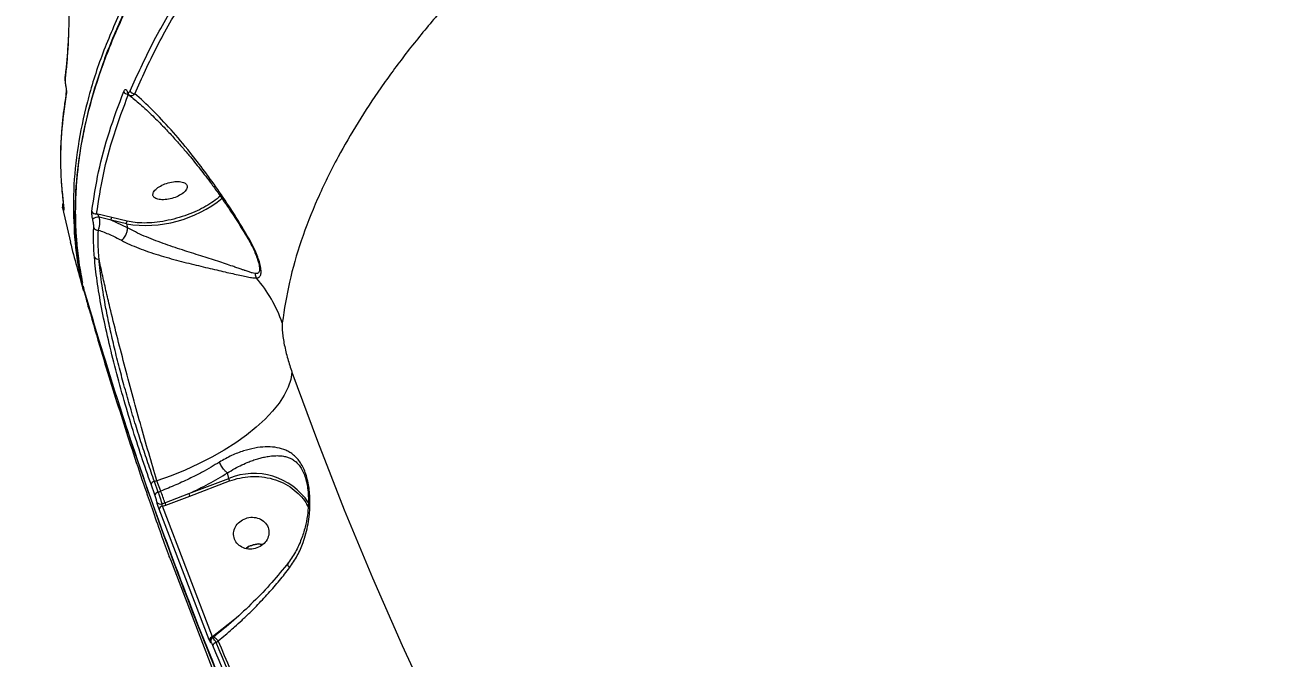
# Model space of a CAD drawing. Header units: millimetres. Extents: x -7083 to 7374, y -8368 to 7509.
# Drawn here: x 1066.9 to 1382.3, y -2045.5 to -1885 of the extents above; entities that cross this region are included whole.
import ezdxf

# ---------------------------------------------------------------- set-up
doc = ezdxf.new("R2010")
doc.units = ezdxf.units.MM
for name, color, linetype in [('DIKOM_ОБЪЕКТ', 7, 'Continuous'), ('DIKOM_РАЗМЕР_ЗОНА', 7, 'Continuous'), ('DIKOM_РАЗМЕР_ОБЪЕКТА', 7, 'Continuous')]:
    doc.layers.add(name, color=color, linetype=linetype)
doc.styles.add('style1', font='arial.ttf', dxfattribs={"width": 0.8})
doc.dimstyles.new('1-50', dxfattribs={"dimtxt": 300, "dimasz": 200, "dimexe": 100, "dimexo": 0, "dimgap": 100, "dimtad": 1, "dimtxsty": 'style1', "dimcen": 200, "dimclrd": 7, "dimclre": 7, "dimclrt": 7, "dimadec": 1, "dimazin": 2, "dimtfac": 1, "dimtmove": 0, "dimatfit": 2, "dimfxl": 0, "dimlwd": 25, "dimlwe": 18, "dimarcsym": 0})

# ---------------------------------------------------------------- blocks, each defined once
blk = doc.blocks.new('*D10')
at = {"layer": 'Defpoints', "color": 0, "transparency": 16777216}
for p in [(-5583.43, 647.96), (4593.55, 648.92), (4593.55, -5902.54)]:
    blk.add_point(p, dxfattribs=at)
at = {"layer": 'DIKOM_РАЗМЕР_ОБЪЕКТА', "color": 7, "lineweight": 18, "transparency": 16777216}
for p, q in [((-5583.43, 647.96), (-5583.43, -6002.54)), ((4593.55, 648.92), (4593.55, -6002.54))]:
    blk.add_line(p, q, dxfattribs=at)
at = {"layer": 'DIKOM_РАЗМЕР_ОБЪЕКТА', "color": 7, "lineweight": 25, "transparency": 16777216}
blk.add_line((-5383.43, -5902.54), (4393.55, -5902.54), dxfattribs=at)
at = {"layer": 'DIKOM_РАЗМЕР_ОБЪЕКТА', "color": 7, "transparency": 16777216}
for points in [[(-5383.43, -5869.2), (-5383.43, -5935.87), (-5583.43, -5902.54)], [(4393.55, -5869.2), (4393.55, -5935.87), (4593.55, -5902.54)]]:
    blk.add_solid(points, dxfattribs=at)
at = {"layer": 'DIKOM_РАЗМЕР_ОБЪЕКТА', "color": 7, "transparency": 16777216, "insert": (-226.13, -5649.37), "char_height": 300, "attachment_point": 5, "style": 'style1'}
blk.add_mtext('10150', dxfattribs=at)
blk = doc.blocks.new('*D11')
at = {"layer": 'Defpoints', "color": 0, "transparency": 16777216}
for p in [(-321.71, 5509.06), (-348.71, -4811.52), (5568.58, -4811.52)]:
    blk.add_point(p, dxfattribs=at)
at = {"layer": 'DIKOM_РАЗМЕР_ОБЪЕКТА', "color": 7, "lineweight": 18, "transparency": 16777216}
for p, q in [((-321.71, 5509.06), (5668.58, 5509.06)), ((-348.71, -4811.52), (5668.58, -4811.52))]:
    blk.add_line(p, q, dxfattribs=at)
at = {"layer": 'DIKOM_РАЗМЕР_ОБЪЕКТА', "color": 7, "lineweight": 25, "transparency": 16777216}
blk.add_line((5568.58, 5309.06), (5568.58, -4611.52), dxfattribs=at)
at = {"layer": 'DIKOM_РАЗМЕР_ОБЪЕКТА', "color": 7, "transparency": 16777216}
for points in [[(5535.25, 5309.06), (5601.91, 5309.06), (5568.58, 5509.06)], [(5535.25, -4611.52), (5601.91, -4611.52), (5568.58, -4811.52)]]:
    blk.add_solid(points, dxfattribs=at)
at = {"layer": 'DIKOM_РАЗМЕР_ОБЪЕКТА', "color": 7, "transparency": 16777216, "insert": (5315.31, 775.23), "char_height": 300, "attachment_point": 5, "rotation": 90, "style": 'style1'}
blk.add_mtext('10300', dxfattribs=at)
blk = doc.blocks.new('*D12')
at = {"layer": 'Defpoints', "color": 0, "transparency": 16777216}
for p in [(-621.71, 7509.06), (-373.6, -6811.53), (7273.89, -6811.53)]:
    blk.add_point(p, dxfattribs=at)
at = {"layer": 'DIKOM_РАЗМЕР_ЗОНА', "color": 7, "lineweight": 18, "transparency": 16777216}
for p, q in [((-621.71, 7509.06), (7373.89, 7509.06)), ((-373.6, -6811.53), (7373.89, -6811.53))]:
    blk.add_line(p, q, dxfattribs=at)
at = {"layer": 'DIKOM_РАЗМЕР_ЗОНА', "color": 7, "lineweight": 25, "transparency": 16777216}
blk.add_line((7273.89, 7309.06), (7273.89, -6611.53), dxfattribs=at)
at = {"layer": 'DIKOM_РАЗМЕР_ЗОНА', "color": 7, "transparency": 16777216}
for points in [[(7240.56, 7309.06), (7307.22, 7309.06), (7273.89, 7509.06)], [(7240.56, -6611.53), (7307.22, -6611.53), (7273.89, -6811.53)]]:
    blk.add_solid(points, dxfattribs=at)
at = {"layer": 'DIKOM_РАЗМЕР_ЗОНА', "color": 7, "transparency": 16777216, "insert": (7020.62, 1288.25), "char_height": 300, "attachment_point": 5, "rotation": 90, "style": 'style1'}
blk.add_mtext('14300', dxfattribs=at)
blk = doc.blocks.new('*D13')
at = {"layer": 'Defpoints', "color": 0, "transparency": 16777216}
for p in [(6593.53, 996.24), (-7083.43, 647.96), (6593.53, -8268.31)]:
    blk.add_point(p, dxfattribs=at)
at = {"layer": 'DIKOM_РАЗМЕР_ЗОНА', "color": 7, "lineweight": 18, "transparency": 16777216}
for p, q in [((6593.53, 996.24), (6593.53, -8368.31)), ((-7083.43, 647.96), (-7083.43, -8368.31))]:
    blk.add_line(p, q, dxfattribs=at)
at = {"layer": 'DIKOM_РАЗМЕР_ЗОНА', "color": 7, "lineweight": 25, "transparency": 16777216}
blk.add_line((-6883.43, -8268.31), (6393.53, -8268.31), dxfattribs=at)
at = {"layer": 'DIKOM_РАЗМЕР_ЗОНА', "color": 7, "transparency": 16777216}
for points in [[(-6883.43, -8234.97), (-6883.43, -8301.64), (-7083.43, -8268.31)], [(6393.53, -8234.97), (6393.53, -8301.64), (6593.53, -8268.31)]]:
    blk.add_solid(points, dxfattribs=at)
at = {"layer": 'DIKOM_РАЗМЕР_ЗОНА', "color": 7, "transparency": 16777216, "insert": (322.1, -8015.03), "char_height": 300, "attachment_point": 5, "style": 'style1'}
blk.add_mtext('13650', dxfattribs=at)

msp = doc.modelspace()

# ---------------------------------------------------------------- linework, layer by layer
at = {"layer": 'DIKOM_ОБЪЕКТ', "color": 7, "linetype": 'Continuous', "lineweight": 15}
for p, q in [((1077.927, -1887.526), (1077.8, -1890.384)), ((1076.475, -1931.413), (1078.453, -1940.11)), ((1076.512, -1931.293), (1076.7, -1932.197)), ((1076.732, -1931.311), (1076.745, -1931.332)), ((1088.949, -1933.828), (1085.082, -1932.892)), ((1088.732, -1934.499), (1085.762, -1933.723)), ((1092.905, -1936.465), (1088.732, -1934.499)), ((1092.616, -1935.463), (1088.732, -1934.499)), ((1092.834, -1934.792), (1088.949, -1933.828)), ((1092.616, -1935.463), (1092.905, -1936.465)), ((1092.905, -1936.469), (1092.905, -1936.465)), ((1125.959, -1944.881), (1126.075, -1945.203)), ((1081.673, -1951.25), (1081.879, -1952.055)), ((1083.232, -1956.911), (1081.897, -1952.423)), ((1082.894, -1956.289), (1083.072, -1956.956)), ((1118.242, -1998.595), (1118.24, -1998.593)), ((1118.557, -1999.998), (1118.242, -1998.595)), ((1099.84, -2004.176), (1098.873, -2001.481)), ((1100.363, -2000.572), (1099.726, -2000.747)), ((1100.693, -2003.44), (1099.726, -2000.747)), ((1101.309, -2003.206), (1100.363, -2000.572)), ((1108.442, -2003.842), (1118.557, -1999.998)), ((1108.665, -2004.475), (1118.78, -2000.63)), ((1100.693, -2003.44), (1101.309, -2003.206)), ((1102.371, -2006.156), (1108.442, -2003.842)), ((1102.584, -2006.746), (1108.665, -2004.475)), ((1113.63, -2040.899), (1100.902, -2007.802)), ((1101.645, -2006.432), (1102.371, -2006.156)), ((1101.753, -2007.062), (1102.584, -2006.746)), ((1114.471, -2040.131), (1101.753, -2007.062)), ((1102.228, -2016.437), (1103.195, -2019.133)), ((1122.95, -2017.772), (1123.548, -2017.274)), ((1123.548, -2017.274), (1122.95, -2017.772)), ((1103.763, -2020.559), (1116.492, -2053.656)), ((1119.563, -2036.101), (1114.471, -2040.131)), ((1120.119, -2035.666), (1119.563, -2036.101)), ((1114.606, -2040.282), (1114.406, -2040.439)), ((1114.425, -2040.411), (1114.471, -2040.131)), ((1114.434, -2040.417), (1114.425, -2040.411)), ((1115.361, -2041.576), (1115.9, -2041.155))]:
    msp.add_line(p, q, dxfattribs=at)
at = {"layer": 'DIKOM_ОБЪЕКТ', "color": 7, "linetype": 'Continuous', "lineweight": 15, "flags": 128}
for points in [[(1077.107, -1898.374), (1077.079, -1898.216), (1077.085, -1898.07)], [(1077.257, -1900.507), (1077.26, -1900.587), (1077.268, -1900.598)], [(1077.395, -1902.579), (1077.367, -1902.41), (1077.377, -1902.242)], [(1076.475, -1931.413), (1076.448, -1931.246), (1076.447, -1931.221)], [(1076.732, -1931.311), (1076.733, -1931.345), (1076.76, -1931.516)], [(1134.547, -1973.035), (1134.248, -1974.903), (1133.604, -1976.845), (1132.621, -1978.843), (1131.308, -1980.88), (1129.677, -1982.936), (1127.742, -1984.992), (1125.522, -1987.031), (1123.037, -1989.033), (1120.309, -1990.98), (1117.363, -1992.855), (1114.226, -1994.64), (1110.927, -1996.319), (1107.496, -1997.876), (1103.964, -1999.298), (1100.363, -2000.572)], [(1134.547, -1973.035), (1141.002, -1990.544), (1147.807, -2007.93), (1154.961, -2025.189), (1162.462, -2042.315), (1170.307, -2059.302), (1178.494, -2076.145), (1187.019, -2092.839), (1195.882, -2109.379), (1205.078, -2125.758), (1214.604, -2141.972), (1224.458, -2158.016), (1234.637, -2173.885), (1245.136, -2189.573), (1255.954, -2205.075)], [(1115.9, -2041.155), (1115.629, -2040.881), (1115.373, -2040.648), (1115.142, -2040.466), (1114.941, -2040.338), (1114.777, -2040.268), (1114.655, -2040.26), (1114.603, -2040.285)]]:
    msp.add_lwpolyline(points, dxfattribs=at)
at = {"layer": 'DIKOM_ОБЪЕКТ', "color": 7, "linetype": 'Continuous', "lineweight": 15}
for centre, radius, start, end in [((1078.252, -1890.551), 0.482, 159.3911, 201.47015), ((1093.021, -1901.496), 1.114, 199.62539, 277.36982), ((1093.185, -1901.892), 0.403, 165.74293, 200.91501), ((1094.645, -1901.342), 1.119, 199.65053, 274.8501), ((1097.458, -1905.17), 30.677, 260.91833, 309.2633), ((1077.142, -1931.402), 0.538, 136.42791, 186.7729), ((1084.851, -1931.873), 1.045, 200.1955, 282.77775), ((1085.603, -1935.996), 2.278, 85.98857, 131.49263), ((1085.312, -1936.008), 1.038, 202.32495, 281.83825), ((1089.354, -1934.33), 0.645, 128.8846, 195.19519), ((1085.402, -1943.36), 1.026, 210.69656, 286.26677), ((1127.855, -1947.895), 2.652, 183.21239, 208.84833), ((1098.939, -1972.128), 35.129, 19.27233, 40.79921), ((1124.919, -2015.332), 16.601, 33.62622, 112.534), ((1099.88, -2001.789), 1.053, 98.39002, 162.98433), ((1100.85, -2004.484), 1.056, 98.56069, 163.03847), ((1101.245, -2005.523), 0.993, 208.05769, 293.78461), ((1076, -2013.989), 27.51, 16.54279, 23.07618), ((1113.139, -2002.54), 4.874, 195.49417, 203.38251), ((1101.91, -2008.101), 1.052, 98.5687, 163.47015), ((1107.645, -2004.59), 5.502, 196.54279, 203.07618), ((1114.671, -2041.195), 1.083, 100.67884, 164.13057), ((1114.813, -2041.283), 0.954, 113.96165, 189.66306), ((1114.92, -2041.296), 0.907, 178.4401, 201.11208), ((1115.57, -2042.648), 1.092, 100.98838, 163.8121)]:
    msp.add_arc(centre, radius, start, end, dxfattribs=at)
for points, knots in [([(1081.7, -1951.544), (1081.062, -1948.02), (1079.791, -1941.003), (1079.531, -1930.106), (1080.453, -1919.046), (1082.639, -1907.829), (1086.021, -1896.506), (1090.566, -1885.113), (1096.228, -1873.687), (1102.962, -1862.265), (1110.72, -1850.881), (1119.452, -1839.568), (1129.107, -1828.358), (1139.632, -1817.282), (1150.974, -1806.366), (1163.08, -1795.638), (1175.894, -1785.122), (1189.363, -1774.841), (1203.432, -1764.818), (1218.048, -1755.07), (1233.155, -1745.615), (1245.975, -1738.075), (1256.211, -1732.318), (1263.687, -1728.23), (1271.231, -1724.218), (1278.841, -1720.282), (1286.509, -1716.425), (1294.231, -1712.646), (1304.139, -1707.929), (1316.297, -1702.363), (1330.775, -1696.062), (1347.076, -1689.321), (1365.229, -1682.259), (1385.232, -1675.017), (1405.215, -1668.299), (1425.117, -1662.104), (1443.448, -1656.841), (1460.22, -1652.377), (1475.481, -1648.59), (1490.74, -1645.078), (1505.974, -1641.844), (1521.163, -1638.893), (1536.286, -1636.227), (1553.322, -1633.532), (1572.199, -1630.962), (1592.803, -1628.691), (1613.076, -1627.008), (1633.006, -1625.862), (1645.94, -1625.588), (1652.402, -1625.45)], [0, 0, 0, 0, 0.0271357, 0.0540498, 0.0807422, 0.1072129, 0.1334621, 0.1594895, 0.1852953, 0.2108795, 0.236242, 0.2613828, 0.286302, 0.3109995, 0.3354753, 0.3597295, 0.383762, 0.4075729, 0.4311621, 0.4545296, 0.4776754, 0.5005996, 0.5112386, 0.521823, 0.5323528, 0.5428281, 0.5532487, 0.5636148, 0.5739263, 0.5926881, 0.6112666, 0.6296615, 0.6544487, 0.6788949, 0.7030001, 0.7267642, 0.7501873, 0.7681706, 0.7861326, 0.8040731, 0.8219923, 0.83989, 0.8577663, 0.8756213, 0.9005809, 0.9254986, 0.9503743, 0.9752081, 1, 1, 1, 1]), ([(1652.044, -1624.969), (1650.108, -1624.998), (1646.471, -1625.054), (1641.329, -1625.187), (1636.887, -1625.331), (1633.158, -1625.475), (1630.013, -1625.612), (1623.713, -1625.911), (1614.356, -1626.461), (1601.75, -1627.424), (1586.226, -1628.863), (1567.263, -1631.043), (1545.468, -1634.159), (1524.178, -1637.759), (1503.469, -1641.77), (1482.717, -1646.298), (1461.988, -1651.327), (1441.329, -1656.846), (1420.787, -1662.839), (1400.415, -1669.295), (1380.25, -1676.199), (1360.359, -1683.531), (1340.799, -1691.27), (1321.633, -1699.389), (1302.896, -1707.874), (1284.636, -1716.702), (1266.893, -1725.855), (1249.711, -1735.31), (1233.145, -1745.039), (1217.243, -1755.012), (1202.05, -1765.201), (1187.594, -1775.585), (1173.915, -1786.139), (1161.036, -1796.841), (1149.002, -1807.66), (1137.846, -1818.564), (1127.602, -1829.519), (1118.293, -1840.501), (1109.938, -1851.485), (1102.559, -1862.445), (1096.173, -1873.359), (1090.802, -1884.19), (1086.558, -1894.671), (1083.373, -1904.778), (1081.175, -1914.508), (1080.137, -1922.287), (1079.752, -1928.186), (1079.663, -1932.169), (1079.721, -1935.228), (1079.83, -1937.536), (1079.95, -1939.378), (1080.152, -1941.678), (1080.48, -1944.45), (1080.917, -1947.392), (1081.323, -1949.388), (1081.512, -1950.32)], [0, 0, 0, 0, 0.0074865, 0.0140633, 0.0197196, 0.024441, 0.0282324, 0.031629, 0.0482344, 0.0632963, 0.0783583, 0.1052519, 0.1321454, 0.1565952, 0.1810916, 0.2055624, 0.230011, 0.2544598, 0.2789086, 0.3033571, 0.3278128, 0.3523199, 0.3767741, 0.4012228, 0.4256723, 0.4501217, 0.4745715, 0.4990483, 0.5235411, 0.5479923, 0.572443, 0.5968947, 0.6213465, 0.6458015, 0.6703092, 0.6947762, 0.7192311, 0.7436864, 0.7681433, 0.7926005, 0.8170727, 0.8415875, 0.8660512, 0.8888834, 0.9117169, 0.9345515, 0.9445999, 0.9545832, 0.9637577, 0.9672459, 0.9717782, 0.9775426, 0.9845464, 0.9927859, 1, 1, 1, 1]), ([(1599.548, -1697.356), (1594.283, -1697.856), (1583.734, -1698.857), (1567.687, -1700.833), (1551.48, -1703.158), (1535.127, -1705.866), (1519.697, -1708.751), (1505.209, -1711.744), (1491.667, -1714.778), (1478.037, -1718.073), (1464.338, -1721.629), (1450.589, -1725.447), (1437.044, -1729.457), (1423.711, -1733.649), (1410.592, -1738.012), (1397.469, -1742.622), (1384.362, -1747.478), (1371.294, -1752.581), (1359.113, -1757.588), (1347.811, -1762.453), (1337.369, -1767.136), (1326.998, -1771.981), (1316.711, -1776.988), (1306.524, -1782.154), (1296.452, -1787.477), (1284.482, -1794.072), (1270.774, -1802.051), (1255.584, -1811.526), (1240.905, -1821.362), (1228.859, -1830.059), (1219.189, -1837.482), (1211.66, -1843.537), (1204.375, -1849.685), (1197.35, -1855.921), (1190.598, -1862.239), (1184.134, -1868.633), (1177.325, -1875.775), (1170.325, -1883.672), (1163.318, -1892.318), (1156.93, -1901.023), (1151.19, -1909.768), (1145.759, -1919.168), (1140.855, -1929.187), (1136.756, -1939.765), (1133.694, -1950.258), (1132.632, -1957.102), (1132.099, -1960.533)], [0, 0, 0, 0, 0.024718, 0.049515, 0.0743906, 0.0993448, 0.1243772, 0.1447742, 0.1653296, 0.1860432, 0.2069151, 0.2279451, 0.2491333, 0.2694018, 0.2898707, 0.3105399, 0.3314092, 0.3524788, 0.3737485, 0.3911653, 0.4087376, 0.4264654, 0.4443486, 0.4623874, 0.4805816, 0.4989314, 0.5286791, 0.5588428, 0.5894223, 0.6204179, 0.638318, 0.656354, 0.674526, 0.6928339, 0.7112779, 0.7298579, 0.748574, 0.7733223, 0.7982563, 0.8233761, 0.8486818, 0.8741735, 0.905376, 0.9367478, 0.9682891, 1, 1, 1, 1]), ([(1073.088, -1831.288), (1073.59, -1833.671), (1074.596, -1838.441), (1075.81, -1846.204), (1076.781, -1854.179), (1077.483, -1862.202), (1077.926, -1870.091), (1078.115, -1877.603), (1078.087, -1884.642), (1077.898, -1888.698), (1077.803, -1890.727)], [0, 0, 0, 0, 0.1253276, 0.2508333, 0.3753374, 0.5006094, 0.6251935, 0.7503219, 0.875062, 1, 1, 1, 1]), ([(1093.592, -1901.718), (1095.411, -1897.707), (1099.035, -1889.718), (1105.972, -1877.631), (1111.548, -1869.556), (1114.326, -1865.535)], [0, 0, 0, 0, 0.3360057, 0.669339, 1, 1, 1, 1]), ([(1094.74, -1902.456), (1096.541, -1898.485), (1100.139, -1890.548), (1107.049, -1878.489), (1112.632, -1870.403), (1115.425, -1866.357)], [0, 0, 0, 0, 0.333511, 0.6664883, 1, 1, 1, 1]), ([(1091.341, -1881.019), (1089.598, -1884.997), (1086.127, -1892.921), (1082.546, -1904.552), (1080.175, -1915.889), (1079.064, -1926.902), (1079.296, -1937.526), (1080.047, -1945.05), (1081.072, -1948.923), (1081.222, -1949.489)], [0, 0, 0, 0, 0.1655163, 0.3296807, 0.4924931, 0.6539536, 0.8140621, 0.9728185, 1, 1, 1, 1]), ([(1077.772, -1890.507), (1077.681, -1891.903), (1077.498, -1894.696), (1077.222, -1896.949), (1077.084, -1898.075)], [0, 0, 0, 0, 0.5000683, 1, 1, 1, 1]), ([(1077.084, -1898.075), (1077.071, -1898.216), (1077.044, -1898.499), (1077.058, -1899.098), (1077.113, -1899.695), (1077.189, -1900.215), (1077.241, -1900.47), (1077.268, -1900.598)], [0, 0, 0, 0, 0.2394971, 0.4826598, 0.7344651, 0.8659663, 1, 1, 1, 1]), ([(1077.107, -1898.374), (1077.095, -1898.501), (1077.07, -1898.756), (1077.082, -1899.274), (1077.128, -1899.777), (1077.193, -1900.202), (1077.236, -1900.407), (1077.257, -1900.507)], [0, 0, 0, 0, 0.2499718, 0.4997182, 0.7494716, 0.8780049, 1, 1, 1, 1]), ([(1077.257, -1900.507), (1077.279, -1900.608), (1077.322, -1900.814), (1077.386, -1901.239), (1077.43, -1901.737), (1077.437, -1902.234), (1077.409, -1902.464), (1077.395, -1902.579)], [0, 0, 0, 0, 0.1227572, 0.2513774, 0.5008934, 0.7504269, 1, 1, 1, 1]), ([(1077.268, -1900.598), (1077.285, -1900.674), (1077.319, -1900.828), (1077.371, -1901.15), (1077.408, -1901.539), (1077.414, -1901.946), (1077.389, -1902.145), (1077.377, -1902.246)], [0, 0, 0, 0, 0.1137475, 0.230784, 0.4767023, 0.7352588, 1, 1, 1, 1]), ([(1083.87, -1932.234), (1084.38, -1928.912), (1085.396, -1922.283), (1088.105, -1912.144), (1090.684, -1905.29), (1091.971, -1901.87)], [0, 0, 0, 0, 0.3347086, 0.6680419, 1, 1, 1, 1]), ([(1091.971, -1901.87), (1092.024, -1901.76), (1092.128, -1901.54), (1092.327, -1901.374), (1092.519, -1901.39), (1092.683, -1901.55), (1092.759, -1901.714), (1092.795, -1901.792)], [0, 0, 0, 0, 0.2502526, 0.4996962, 0.7493792, 0.8805436, 1, 1, 1, 1]), ([(1092.795, -1901.792), (1092.829, -1901.868), (1092.901, -1902.024), (1093.058, -1902.18), (1093.243, -1902.195), (1093.436, -1902.034), (1093.54, -1901.823), (1093.592, -1901.718)], [0, 0, 0, 0, 0.1200366, 0.2505904, 0.5002672, 0.749776, 1, 1, 1, 1]), ([(1077.395, -1902.579), (1076.926, -1905.893), (1075.992, -1912.507), (1075.784, -1922.167), (1076.435, -1928.404), (1076.76, -1931.516)], [0, 0, 0, 0, 0.3347086, 0.6680419, 1, 1, 1, 1]), ([(1077.383, -1902.312), (1077.245, -1903.156), (1076.989, -1904.726), (1076.711, -1906.821), (1076.517, -1908.502), (1076.376, -1909.895), (1076.146, -1912.507), (1075.966, -1915.787), (1075.926, -1919.623), (1075.983, -1922.047), (1076.063, -1923.82), (1076.141, -1925.155), (1076.268, -1926.841), (1076.444, -1928.711), (1076.609, -1930.011), (1076.688, -1930.637)], [0, 0, 0, 0, 0.0867267, 0.1614338, 0.2167968, 0.2611945, 0.3065047, 0.4894223, 0.6060403, 0.7136271, 0.7487785, 0.7966473, 0.8575094, 0.9313862, 1, 1, 1, 1]), ([(1085.082, -1932.892), (1085.587, -1929.592), (1086.598, -1922.992), (1089.296, -1912.879), (1091.875, -1906.026), (1093.163, -1902.6)], [0, 0, 0, 0, 0.3333163, 0.6666796, 1, 1, 1, 1]), ([(1092.809, -1902.035), (1092.876, -1902.181), (1093.014, -1902.483), (1093.225, -1902.681), (1093.335, -1902.783)], [0, 0, 0, 0, 0.4830459, 1, 1, 1, 1]), ([(1093.162, -1902.6), (1093.225, -1902.671), (1093.431, -1902.904), (1093.835, -1903.002), (1094.315, -1902.865), (1094.6, -1902.591), (1094.74, -1902.456)], [0, 0, 0, 0, 0.1326636, 0.4375455, 0.7226221, 1, 1, 1, 1]), ([(1093.321, -1902.807), (1094.233, -1903.545), (1096.181, -1905.121), (1099.152, -1907.911), (1102.001, -1910.782), (1104.431, -1913.397), (1106.537, -1915.775), (1108.307, -1917.858), (1109.882, -1919.777), (1111.296, -1921.548), (1112.742, -1923.414), (1114.332, -1925.528), (1116.179, -1928.068), (1118.353, -1931.197), (1120.798, -1934.885), (1122.489, -1937.686), (1123.361, -1939.13)], [0, 0, 0, 0, 0.1001857, 0.2138892, 0.3111784, 0.3924035, 0.4583622, 0.5201164, 0.5662495, 0.6119797, 0.6572316, 0.7059755, 0.7650089, 0.8344913, 0.9146705, 1, 1, 1, 1]), ([(1123.727, -1939.288), (1122.48, -1937.181), (1119.991, -1932.978), (1116.218, -1927.33), (1112.47, -1922.093), (1108.346, -1916.755), (1103.903, -1911.496), (1099.195, -1906.46), (1096.226, -1903.792), (1094.74, -1902.456)], [0, 0, 0, 0, 0.1246301, 0.2485526, 0.3731639, 0.4988938, 0.6657639, 0.8326465, 1, 1, 1, 1]), ([(1076.71, -1930.086), (1076.678, -1930.12), (1076.611, -1930.193), (1076.514, -1930.35), (1076.398, -1930.684), (1076.427, -1930.995), (1076.447, -1931.221)], [0, 0, 0, 0, 0.083892, 0.1768156, 0.3984863, 1, 1, 1, 1]), ([(1116.397, -1928.407), (1115.856, -1928.865), (1114.793, -1929.766), (1112.793, -1931.021), (1110.558, -1932.174), (1108.054, -1933.208), (1105.334, -1934.082), (1102.516, -1934.741), (1099.735, -1935.148), (1097.131, -1935.283), (1094.784, -1935.181), (1093.474, -1934.92), (1092.834, -1934.792)], [0, 0, 0, 0, 0.0985508, 0.1938868, 0.2892229, 0.3890641, 0.492152, 0.5969434, 0.7017348, 0.8048227, 0.904664, 1, 1, 1, 1]), ([(1076.607, -1931.465), (1076.584, -1931.388), (1076.537, -1931.227), (1076.473, -1931.053), (1076.434, -1931.01), (1076.434, -1931.134), (1076.461, -1931.32), (1076.475, -1931.413)], [0, 0, 0, 0, 0.1200366, 0.2505904, 0.5002672, 0.749776, 1, 1, 1, 1]), ([(1076.76, -1931.516), (1076.772, -1931.614), (1076.796, -1931.81), (1076.79, -1931.939), (1076.748, -1931.894), (1076.681, -1931.715), (1076.631, -1931.546), (1076.607, -1931.465)], [0, 0, 0, 0, 0.2502526, 0.4996962, 0.7493792, 0.8805436, 1, 1, 1, 1]), ([(1084.093, -1934.29), (1084.069, -1934.19), (1084.018, -1933.985), (1083.938, -1933.563), (1083.873, -1933.069), (1083.845, -1932.576), (1083.862, -1932.348), (1083.87, -1932.234)], [0, 0, 0, 0, 0.1227572, 0.2513774, 0.5008934, 0.7504269, 1, 1, 1, 1]), ([(1085.762, -1933.723), (1085.754, -1933.705), (1085.736, -1933.667), (1085.692, -1933.587), (1085.596, -1933.438), (1085.375, -1933.157), (1085.203, -1933.001), (1085.082, -1932.892)], [0, 0, 0, 0, 0.0396849, 0.0832792, 0.1840166, 0.4287411, 1, 1, 1, 1]), ([(1084.352, -1936.402), (1084.354, -1936.277), (1084.36, -1936.025), (1084.32, -1935.513), (1084.25, -1935.015), (1084.169, -1934.593), (1084.118, -1934.389), (1084.093, -1934.29)], [0, 0, 0, 0, 0.2499718, 0.4997182, 0.7494716, 0.8780049, 1, 1, 1, 1]), ([(1085.525, -1937.024), (1085.599, -1936.837), (1085.749, -1936.46), (1085.881, -1935.657), (1085.903, -1934.877), (1085.852, -1934.213), (1085.792, -1933.888), (1085.762, -1933.723)], [0, 0, 0, 0, 0.2361903, 0.4770187, 0.7295239, 0.8628932, 1, 1, 1, 1]), ([(1091.361, -1939.627), (1091.502, -1939.513), (1091.783, -1939.285), (1092.159, -1938.821), (1092.464, -1938.323), (1092.737, -1937.71), (1092.91, -1937.06), (1092.906, -1936.643), (1092.905, -1936.469)], [0, 0, 0, 0, 0.1605375, 0.3193964, 0.4704729, 0.6089386, 0.8370371, 1, 1, 1, 1]), ([(1125.207, -1948.043), (1124.979, -1947.996), (1124.517, -1947.901), (1123.685, -1947.642), (1122.969, -1947.401), (1122.414, -1947.208), (1122.059, -1947.084), (1121.662, -1946.945), (1121.178, -1946.775), (1120.482, -1946.531), (1119.344, -1946.137), (1117.751, -1945.596), (1115.76, -1944.939), (1113.663, -1944.266), (1111.437, -1943.558), (1109.168, -1942.839), (1106.773, -1942.067), (1104.362, -1941.267), (1101.892, -1940.406), (1099.476, -1939.507), (1097.11, -1938.541), (1094.879, -1937.536), (1093.557, -1936.821), (1092.905, -1936.469)], [0, 0, 0, 0, 0.0401947, 0.0817342, 0.124886, 0.1385899, 0.1535538, 0.1697781, 0.1872631, 0.2113074, 0.2500463, 0.3125083, 0.3749584, 0.4400987, 0.5000045, 0.5638769, 0.6243678, 0.6883352, 0.7495449, 0.8133088, 0.8748019, 0.9382308, 1, 1, 1, 1]), ([(1085.69, -1944.345), (1085.597, -1943), (1085.412, -1940.31), (1085.487, -1938.119), (1085.525, -1937.024)], [0, 0, 0, 0, 0.4999949, 1, 1, 1, 1]), ([(1085.525, -1937.024), (1086.488, -1937.382), (1088.41, -1938.095), (1090.379, -1939.117), (1091.361, -1939.627)], [0, 0, 0, 0, 0.5010559, 1, 1, 1, 1]), ([(1091.361, -1939.627), (1092.048, -1939.976), (1093.413, -1940.669), (1095.74, -1941.629), (1098.192, -1942.524), (1101.591, -1943.626), (1105.938, -1944.842), (1110.968, -1946.085), (1115.594, -1947.164), (1119.676, -1948.11), (1122.508, -1948.756), (1124.407, -1949.124), (1125.155, -1949.157), (1125.532, -1949.174)], [0, 0, 0, 0, 0.0630761, 0.1253664, 0.1878496, 0.2506004, 0.3753025, 0.4992267, 0.6238318, 0.7485404, 0.8739125, 0.936527, 1, 1, 1, 1]), ([(1123.329, -1939.061), (1123.885, -1940.049), (1124.986, -1942.006), (1125.661, -1943.953), (1125.995, -1944.916)], [0, 0, 0, 0, 0.5052985, 1, 1, 1, 1]), ([(1123.374, -1939.122), (1123.38, -1939.135), (1123.403, -1939.194), (1123.516, -1939.257), (1123.657, -1939.278), (1123.727, -1939.288)], [0, 0, 0, 0, 0.1261057, 0.5668469, 1, 1, 1, 1]), ([(1125.532, -1949.174), (1125.773, -1949.132), (1126.259, -1949.047), (1126.698, -1948.452), (1126.8, -1947.371), (1126.556, -1945.915), (1126.066, -1944.295), (1125.207, -1942.071), (1124.317, -1940.398), (1123.727, -1939.288)], [0, 0, 0, 0, 0.1253188, 0.2522418, 0.3796562, 0.5064188, 0.6312849, 0.7556112, 1, 1, 1, 1]), ([(1078.392, -1940.126), (1079.482, -1944.227), (1080.575, -1948.337), (1081.774, -1952.425), (1081.777, -1952.435)], [0, 0, 0, 0, 0.9975276, 1, 1, 1, 1]), ([(1098.873, -2001.481), (1098.06, -1999.157), (1096.434, -1994.506), (1094.032, -1986.969), (1091.743, -1979.246), (1089.642, -1971.491), (1087.793, -1963.871), (1086.281, -1956.612), (1085.121, -1949.8), (1084.72, -1945.857), (1084.52, -1943.883)], [0, 0, 0, 0, 0.1253276, 0.2508333, 0.3753374, 0.5006094, 0.6251935, 0.7503219, 0.875062, 1, 1, 1, 1]), ([(1100.363, -2000.572), (1099.669, -1998.246), (1098.287, -1993.608), (1096.161, -1986.141), (1094.074, -1978.571), (1092.064, -1971.017), (1090.169, -1963.621), (1088.637, -1957.382), (1087.433, -1952.267), (1086.492, -1948.119), (1085.959, -1945.613), (1085.69, -1944.345)], [0, 0, 0, 0, 0.12647, 0.2520609, 0.3767757, 0.5006175, 0.6245229, 0.7502833, 0.8314679, 0.9147066, 1, 1, 1, 1]), ([(1099.726, -2000.747), (1099.178, -1999.197), (1098.098, -1996.141), (1096.509, -1991.344), (1094.95, -1986.421), (1093.443, -1981.399), (1092.009, -1976.341), (1090.671, -1971.312), (1089.446, -1966.346), (1088.35, -1961.482), (1087.259, -1956.045), (1086.263, -1950.139), (1085.88, -1946.275), (1085.69, -1944.345)], [0, 0, 0, 0, 0.0861061, 0.1697268, 0.2508704, 0.3366074, 0.4198739, 0.5006844, 0.585479, 0.6687211, 0.7504334, 0.8753145, 1, 1, 1, 1]), ([(1126.075, -1945.203), (1126.186, -1945.685), (1126.407, -1946.647), (1126.326, -1947.652), (1125.9, -1948.093), (1125.438, -1948.06), (1125.207, -1948.043)], [0, 0, 0, 0, 0.2505683, 0.5004657, 0.7505139, 1, 1, 1, 1]), ([(1401.364, -2439.376), (1392.816, -2431.994), (1375.72, -2417.23), (1351.077, -2394.169), (1327.198, -2370.463), (1304.173, -2346.068), (1282.137, -2321.173), (1261.098, -2295.808), (1241.053, -2270.011), (1221.894, -2243.65), (1203.527, -2216.586), (1185.988, -2188.832), (1169.313, -2160.402), (1153.623, -2131.489), (1138.93, -2102.117), (1125.331, -2072.493), (1112.812, -2042.651), (1101.387, -2012.622), (1090.897, -1982.275), (1084.766, -1961.788), (1081.7, -1951.544)], [0, 0, 0, 0, 0.056, 0.1119999, 0.1679999, 0.2239999, 0.2799998, 0.3349999, 0.3899999, 0.445, 0.5, 0.556, 0.6119999, 0.6679999, 0.7239999, 0.7799998, 0.8349999, 0.8899999, 0.945, 1, 1, 1, 1]), ([(1081.875, -1952.114), (1081.867, -1952.163), (1081.854, -1952.238), (1081.879, -1952.309), (1081.889, -1952.335)], [0, 0, 0, 0, 0.6383787, 1, 1, 1, 1]), ([(1081.897, -1952.423), (1085.021, -1962.853), (1091.267, -1983.712), (1101.977, -2014.601), (1113.656, -2045.161), (1126.391, -2075.337), (1140.061, -2104.933), (1154.641, -2133.926), (1170.095, -2162.303), (1186.498, -2190.212), (1203.94, -2217.795), (1222.426, -2245.017), (1241.958, -2271.842), (1262.408, -2298.082), (1283.757, -2323.714), (1305.855, -2348.564), (1328.658, -2372.627), (1352.147, -2395.879), (1376.371, -2418.509), (1393.165, -2433.007), (1401.562, -2440.255)], [0, 0, 0, 0, 0.056, 0.1119999, 0.1679999, 0.2239999, 0.2799998, 0.3349999, 0.3899999, 0.445, 0.5, 0.556, 0.6119999, 0.6679999, 0.7239999, 0.7799998, 0.8349999, 0.8899999, 0.945, 1, 1, 1, 1]), ([(1082.128, -1953.2), (1082.223, -1953.643), (1082.445, -1954.684), (1082.73, -1955.703), (1082.894, -1956.289)], [0, 0, 0, 0, 0.4261558, 1, 1, 1, 1]), ([(1083.109, -1956.947), (1084.133, -1960.511), (1086.839, -1969.919), (1091.596, -1985.064), (1095.415, -1996.934), (1097.518, -2002.964), (1097.617, -2003.248)], [0, 0, 0, 0, 0.229268, 0.6052655, 0.9814301, 1, 1, 1, 1]), ([(1132.099, -1960.533), (1132.075, -1960.857), (1132.027, -1961.506), (1132.114, -1962.852), (1132.311, -1964.398), (1132.616, -1966.101), (1133.012, -1967.88), (1133.63, -1970.283), (1134.18, -1971.935), (1134.547, -1973.035)], [0, 0, 0, 0, 0.1248699, 0.2501592, 0.3747189, 0.5000883, 0.6248901, 0.7500938, 1, 1, 1, 1]), ([(1133.972, -2022.623), (1134.652, -2021.625), (1136.008, -2019.634), (1137.283, -2016.651), (1138.139, -2013.938), (1138.673, -2011.543), (1138.99, -2009.275), (1139.13, -2007.203), (1139.139, -2005.291), (1139.022, -2003.413), (1138.762, -2001.529), (1138.361, -1999.746), (1137.808, -1998.094), (1137.122, -1996.644), (1136.338, -1995.444), (1135.459, -1994.455), (1134.534, -1993.687), (1133.535, -1993.078), (1132.15, -1992.472), (1130.277, -1992.033), (1127.83, -1991.934), (1125.174, -1992.235), (1122.314, -1992.959), (1119.285, -1994.093), (1117.219, -1995.262), (1116.187, -1995.846)], [0, 0, 0, 0, 0.0627894, 0.1252337, 0.1667286, 0.2086542, 0.2499488, 0.2820839, 0.3123889, 0.344888, 0.3751492, 0.4070116, 0.4378221, 0.4685221, 0.5005855, 0.5307968, 0.5632513, 0.5935681, 0.6256037, 0.6880617, 0.7502896, 0.8128147, 0.874873, 0.9374739, 1, 1, 1, 1]), ([(1116.187, -1995.846), (1115.493, -1996.27), (1114.031, -1997.163), (1111.626, -1998.504), (1108.669, -2000.03), (1105.205, -2001.653), (1102.607, -2002.688), (1101.309, -2003.206)], [0, 0, 0, 0, 0.1510775, 0.3182029, 0.5013749, 0.7506841, 1, 1, 1, 1]), ([(1118.24, -1998.593), (1118.132, -1998.523), (1117.873, -1998.355), (1117.457, -1997.921), (1117.058, -1997.409), (1116.73, -1996.917), (1116.421, -1996.376), (1116.265, -1996.023), (1116.187, -1995.846)], [0, 0, 0, 0, 0.1646922, 0.3937885, 0.5323437, 0.6830611, 0.840996, 1, 1, 1, 1]), ([(1118.24, -1998.593), (1118.854, -1998.211), (1120.086, -1997.445), (1121.92, -1996.513), (1123.538, -1995.809), (1124.971, -1995.283), (1126.182, -1994.908), (1127.391, -1994.603), (1128.731, -1994.349), (1130.102, -1994.209), (1131.474, -1994.217), (1132.615, -1994.366), (1133.635, -1994.645), (1134.545, -1995.042), (1135.396, -1995.599), (1136.202, -1996.362), (1136.939, -1997.358), (1137.6, -1998.676), (1138.034, -1999.959), (1138.22, -2000.771), (1138.277, -2001.018)], [0, 0, 0, 0, 0.0678515, 0.1361878, 0.2060499, 0.255364, 0.3083353, 0.3563499, 0.4112386, 0.4880009, 0.549944, 0.6165012, 0.6680029, 0.7192178, 0.7740387, 0.8222251, 0.8737015, 0.9257481, 0.9773592, 1, 1, 1, 1]), ([(1108.442, -2003.842), (1110.134, -2003.033), (1113.536, -2001.405), (1116.668, -1999.535), (1118.242, -1998.595)], [0, 0, 0, 0, 0.4974038, 1, 1, 1, 1]), ([(1118.78, -2000.63), (1119.62, -2000.357), (1121.339, -1999.797), (1124.094, -1999.454), (1126.932, -1999.523), (1129.731, -2000.069), (1132.349, -2001.068), (1134.67, -2002.459), (1136.583, -2004.163), (1137.927, -2005.775), (1138.47, -2006.867), (1138.66, -2007.248)], [0, 0, 0, 0, 0.111207, 0.2276691, 0.3479184, 0.4701548, 0.5923912, 0.7126405, 0.8291027, 0.9403096, 1, 1, 1, 1]), ([(1138.256, -2000.917), (1138.356, -2001.426), (1138.579, -2002.564), (1138.74, -2004.544), (1138.739, -2006.88), (1138.487, -2009.536), (1137.923, -2012.446), (1136.949, -2015.541), (1135.512, -2018.752), (1134.106, -2020.707), (1133.376, -2021.722)], [0, 0, 0, 0, 0.0701035, 0.1566289, 0.2591469, 0.3776245, 0.512022, 0.6602545, 0.8235862, 1, 1, 1, 1]), ([(1097.614, -2003.249), (1097.714, -2003.546), (1098.36, -2005.481), (1099.89, -2009.858), (1101.448, -2014.243), (1102.228, -2016.437)], [0, 0, 0, 0, 0.0830662, 0.5411543, 1, 1, 1, 1]), ([(1100.368, -2005.99), (1100.343, -2005.874), (1100.293, -2005.64), (1100.161, -2005.16), (1100.004, -2004.646), (1099.895, -2004.333), (1099.84, -2004.176)], [0, 0, 0, 0, 0.2500089, 0.5000026, 0.7497715, 1, 1, 1, 1]), ([(1100.902, -2007.802), (1100.847, -2007.646), (1100.737, -2007.334), (1100.578, -2006.82), (1100.444, -2006.34), (1100.394, -2006.107), (1100.368, -2005.99)], [0, 0, 0, 0, 0.2502289, 0.4999982, 0.7499906, 1, 1, 1, 1]), ([(1101.645, -2006.432), (1101.607, -2006.271), (1101.544, -2006.01), (1101.403, -2005.522), (1101.258, -2005.052), (1101.095, -2004.557), (1100.903, -2004.001), (1100.772, -2003.651), (1100.693, -2003.44)], [0, 0, 0, 0, 0.2128345, 0.3471929, 0.4999533, 0.6577679, 0.7938232, 1, 1, 1, 1]), ([(1101.753, -2007.062), (1101.742, -2007.017), (1101.725, -2006.943), (1101.7, -2006.827), (1101.681, -2006.723), (1101.665, -2006.624), (1101.651, -2006.521), (1101.648, -2006.465), (1101.645, -2006.432)], [0, 0, 0, 0, 0.208668, 0.3440907, 0.500033, 0.6556582, 0.7909646, 1, 1, 1, 1]), ([(1123.548, -2017.274), (1124.084, -2017.051), (1125.156, -2016.605), (1126.474, -2016.528), (1127.038, -2016.765), (1127.083, -2016.783)], [0, 0, 0, 0, 0.4792271, 0.9584542, 1, 1, 1, 1]), ([(1127.083, -2016.783), (1127.038, -2016.765), (1126.474, -2016.528), (1125.156, -2016.605), (1124.084, -2017.051), (1123.548, -2017.274)], [0, 0, 0, 0, 0.0415458, 0.5207729, 1, 1, 1, 1]), ([(1103.195, -2019.133), (1103.246, -2019.273), (1103.348, -2019.554), (1103.45, -2019.822), (1103.502, -2019.945), (1103.485, -2019.88), (1103.477, -2019.847)], [0, 0, 0, 0, 0.2499987, 0.4999868, 0.7497512, 1, 1, 1, 1]), ([(1103.477, -2019.847), (1103.468, -2019.814), (1103.452, -2019.748), (1103.505, -2019.871), (1103.609, -2020.138), (1103.712, -2020.419), (1103.763, -2020.559)], [0, 0, 0, 0, 0.2502517, 0.5000146, 0.7500015, 1, 1, 1, 1]), ([(1103.769, -2020.336), (1103.766, -2020.336), (1103.737, -2020.339), (1103.75, -2020.427), (1103.785, -2020.561), (1103.805, -2020.633)], [0, 0, 0, 0, 0.0427483, 0.4806177, 1, 1, 1, 1]), ([(1133.672, -2021.346), (1132.3, -2023.032), (1129.543, -2026.416), (1124.834, -2031.333), (1119.84, -2036.043), (1116.35, -2038.87), (1114.602, -2040.286)], [0, 0, 0, 0, 0.2489091, 0.4998848, 0.7495267, 1, 1, 1, 1]), ([(1133.972, -2022.623), (1133.883, -2022.505), (1133.708, -2022.272), (1133.519, -2021.89), (1133.455, -2021.597), (1133.568, -2021.512), (1133.596, -2021.491)], [0, 0, 0, 0, 0.2329336, 0.4599272, 0.8684289, 1, 1, 1, 1]), ([(1115.9, -2041.155), (1116.516, -2040.648), (1117.903, -2039.507), (1119.91, -2037.752), (1121.954, -2035.879), (1123.794, -2034.113), (1126.052, -2031.847), (1128.599, -2029.129), (1131.432, -2025.872), (1133.128, -2023.702), (1133.972, -2022.623)], [0, 0, 0, 0, 0.093005, 0.2094334, 0.3069222, 0.4104598, 0.5005846, 0.6719885, 0.8369107, 1, 1, 1, 1]), ([(1114.425, -2040.427), (1114.363, -2040.48), (1114.239, -2040.585), (1114.106, -2040.806), (1114.022, -2041.056), (1114.016, -2041.236), (1114.013, -2041.325)], [0, 0, 0, 0, 0.2554187, 0.510353, 0.7600779, 1, 1, 1, 1]), ([(1115.361, -2041.576), (1115.228, -2041.358), (1114.96, -2040.923), (1114.645, -2040.536), (1114.46, -2040.375), (1114.436, -2040.437), (1114.433, -2040.445)], [0, 0, 0, 0, 0.3152798, 0.6303365, 0.9542598, 1, 1, 1, 1]), ([(1113.872, -2041.443), (1113.835, -2041.367), (1113.761, -2041.215), (1113.674, -2041.005), (1113.63, -2040.899)], [0, 0, 0, 0, 0.4977235, 1, 1, 1, 1]), ([(1114.073, -2041.623), (1114.071, -2041.652), (1114.068, -2041.709), (1114.025, -2041.693), (1113.962, -2041.612), (1113.902, -2041.5), (1113.872, -2041.443)], [0, 0, 0, 0, 0.248819, 0.4995737, 0.7479959, 1, 1, 1, 1]), ([(1114.521, -2042.343), (1114.461, -2042.201), (1114.34, -2041.916), (1114.193, -2041.639), (1114.09, -2041.509), (1114.079, -2041.585), (1114.073, -2041.623)], [0, 0, 0, 0, 0.2501829, 0.500132, 0.7500443, 1, 1, 1, 1]), ([(1157.309, -2130.949), (1152.24, -2121.191), (1142.103, -2101.68), (1128.111, -2071.871), (1119.612, -2051.676), (1115.361, -2041.576)], [0, 0, 0, 0, 0.3333846, 0.6666154, 1, 1, 1, 1]), ([(1157.927, -2130.714), (1152.846, -2120.937), (1142.688, -2101.386), (1128.67, -2071.514), (1120.158, -2051.276), (1115.9, -2041.155)], [0, 0, 0, 0, 0.3333848, 0.6666152, 1, 1, 1, 1])]:
    msp.add_open_spline(points, degree=3, knots=knots, dxfattribs=at)
for points in [[(1077.803, -1890.727), (1077.711, -1892.137), (1077.526, -1894.958), (1077.247, -1897.235), (1077.107, -1898.374)], [(1099.342, -1928.234), (1099.349, -1927.958), (1099.364, -1927.405), (1100.22, -1926.472), (1101.555, -1925.639), (1103.226, -1925.016), (1104.965, -1924.701), (1106.498, -1924.746), (1107.648, -1925.128), (1107.895, -1925.609), (1108.018, -1925.85)], [(1108.018, -1925.85), (1108.011, -1926.126), (1107.996, -1926.679), (1107.141, -1927.612), (1105.805, -1928.445), (1104.135, -1929.068), (1102.395, -1929.383), (1100.862, -1929.337), (1099.712, -1928.956), (1099.465, -1928.475), (1099.342, -1928.234)], [(1084.52, -1943.883), (1084.425, -1942.509), (1084.236, -1939.761), (1084.313, -1937.522), (1084.352, -1936.402)], [(1092.834, -1934.792), (1092.791, -1934.83), (1092.705, -1934.907), (1092.621, -1935.086), (1092.583, -1935.283), (1092.605, -1935.403), (1092.616, -1935.463)], [(1118.78, -2000.63), (1118.756, -2000.573), (1118.709, -2000.458), (1118.64, -2000.271), (1118.584, -2000.103), (1118.566, -2000.033), (1118.557, -1999.998)], [(1126.484, -2017.281), (1125.943, -2017.515), (1124.859, -2017.984), (1123.051, -2017.923), (1121.45, -2017.283), (1120.269, -2016.115), (1119.696, -2014.606), (1119.822, -2012.995), (1120.598, -2011.482), (1121.548, -2010.809), (1122.022, -2010.472)], [(1122.022, -2010.472), (1122.564, -2010.238), (1123.648, -2009.769), (1125.456, -2009.83), (1127.057, -2010.47), (1128.237, -2011.638), (1128.811, -2013.147), (1128.685, -2014.758), (1127.908, -2016.271), (1126.959, -2016.944), (1126.484, -2017.281)], [(1156.504, -2131.79), (1151.431, -2122.026), (1141.285, -2102.497), (1127.282, -2072.663), (1118.775, -2052.45), (1114.521, -2042.343)]]:
    msp.add_open_spline(points, degree=3, dxfattribs=at)

# ---------------------------------------------------------------- dimensions: what is measured, and where the dimension line sits
at = {"layer": 'DIKOM_РАЗМЕР_ЗОНА'}
dim = msp.add_linear_dim(base=(7273.891, -6811.526), p1=(-621.712, 7509.064), p2=(-373.605, -6811.526), angle=90, text='14300', dimstyle='1-50', dxfattribs=at)
dim.commit()
dim.dimension.update_dxf_attribs({"geometry": '*D12', "text_midpoint": (7273.891, 1288.251), "dimtype": 160})
dim = msp.add_linear_dim(base=(6593.528, -8268.308), p1=(-7083.425, 647.956), p2=(6593.528, 996.237), text='13650', dimstyle='1-50', dxfattribs=at)
dim.commit()
dim.dimension.update_dxf_attribs({"geometry": '*D13', "text_midpoint": (322.101, -8268.308), "dimtype": 160})
at = {"layer": 'DIKOM_РАЗМЕР_ОБЪЕКТА'}
dim = msp.add_linear_dim(base=(5568.58, -4811.525), p1=(-321.712, 5509.064), p2=(-348.712, -4811.525), angle=90, text='10300', dimstyle='1-50', dxfattribs=at)
dim.commit()
dim.dimension.update_dxf_attribs({"geometry": '*D11', "text_midpoint": (5568.58, 775.227), "dimtype": 160})
dim = msp.add_linear_dim(base=(4593.55, -5902.538), p1=(-5583.425, 647.956), p2=(4593.55, 648.921), text='10150', dimstyle='1-50', dxfattribs=at)
dim.commit()
dim.dimension.update_dxf_attribs({"geometry": '*D10', "text_midpoint": (-226.127, -5902.538), "dimtype": 160})

doc.saveas('drawing.dxf')
